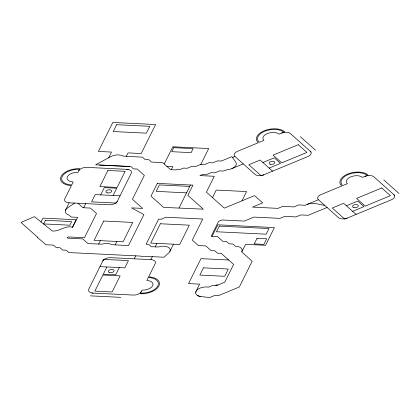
<?xml version="1.0" encoding="UTF-8"?>
<svg xmlns="http://www.w3.org/2000/svg" width="420" height="420" viewBox="0 0 420 420"><rect width="100%" height="100%" fill="white"/><g stroke="black" fill="none" stroke-linecap="round" stroke-linejoin="round"><path stroke-width="0.63" d="M117.222 201.453A6.526 3.533 -9 0 1 109.211 204.771L69.184 202.808L65.578 210.058A8.699 4.715 -9 0 0 68.523 214.788L71.311 217.04L77.637 217.35L72.707 227.257C65.321 225.047 59.483 231.735 52.358 231.032L34.451 216.657L21 222.422L37.543 237.169L37.233 237.295L46.058 244.76L53.513 245.128L56.159 247.485L59.882 247.669L62.527 250.026L66.255 250.204L68.896 252.562L140.165 256.058L143.703 256.809L147.893 256.442L164.015 257.224L168.703 252.95A8.699 4.715 -9 0 0 169.816 251.575L170.032 251.102A8.699 4.715 -9 0 0 167.16 246.797A8.699 4.715 -9 0 0 158.408 246.986L151.358 246.703L148.759 244.351L146.123 244.22L158.634 219.093L161.233 219.224L166.042 217.229L202.776 219.03L192.281 240.119L198.366 245.543L205.821 245.91L211.108 250.625L214.835 250.808L217.476 253.166L221.203 253.349L233.625 264.422L224.794 282.161L216.631 285.542L212.903 285.364L208.583 287.149L207.553 287.028A8.699 4.715 -9 0 0 196.009 291.338L195.667 293.013M195.899 291.596L199.595 284.135L188.548 283.594L200.975 258.631L228.653 259.985M41.045 221.949L42.956 218.117L76.078 219.739L72.345 227.241M83.69 207.748L85.748 203.621M108.675 157.757L111.499 152.077L98.39 151.436L112.817 122.441L155.605 124.541L141.172 153.531L128.063 152.891L126.326 156.382M100.706 194.864L104.317 187.619L116.739 188.228L113.127 195.473M98.59 244.12L100.317 240.65M115.154 244.928L116.881 241.463M106.89 266.968L103.283 274.213L115.705 274.822L119.311 267.577M164.246 164.005L172.814 146.79L208.698 148.549L200.765 164.483M171.297 169.722L172.856 166.593L166.814 166.294M134.274 258.82L135.76 255.843M155.185 246.892L156.928 243.39M102.795 260.988A6.526 3.533 -9 0 1 110.812 257.67L150.838 259.634L152.318 256.651M179.02 207.968L190.444 185.015M169.88 251.454L173.486 244.204M212.489 197.594L216.232 190.071L246.593 191.562L241.988 200.818M212.079 236.318L217.812 224.805L274.402 227.577L265.582 245.296L245.569 244.314L241.878 251.706M215.875 285.506L216.153 284.949L217.865 285.033M65.557 210.1L65.825 209.627A8.699 4.715 -9 0 1 67.636 207.863L74.618 203.075M232.486 157.479L234.927 156.471A6.526 3.533 -9 0 1 237.478 151.342L258.258 142.737A15.225 8.248 -9 0 1 264.212 130.778A15.225 8.248 -9 0 1 284.702 131.78L279.038 134.132A8.699 4.715 -9 0 0 267.325 133.555A8.699 4.715 -9 0 0 263.923 140.39L259.266 142.317A14.065 7.618 -9 0 1 264.763 131.271A14.065 7.618 -9 0 1 283.7 132.2M231.903 168.572L243.238 163.874M262.915 162.509L274.25 157.815L280.481 163.37L269.147 168.063M307.072 204.43L318.407 199.736A6.526 3.533 -9 0 1 320.954 194.612L341.738 186.002A15.225 8.248 -9 0 1 347.687 174.048A15.225 8.248 -9 0 1 368.183 175.051L362.518 177.398A8.699 4.715 -9 0 0 350.805 176.825A8.699 4.715 -9 0 0 347.403 183.656L342.741 185.588A14.065 7.618 -9 0 1 348.243 174.541A14.065 7.618 -9 0 1 367.175 175.466M327.096 207.485L308.254 215.292L300.799 214.924L295.99 216.919L284.812 216.368L280.004 218.363L253.916 217.082L244.298 221.067L221.939 219.97L218.584 221.361L211.16 236.271L217.492 236.581L222.779 241.295L226.506 241.479L229.147 243.836L232.874 244.02L235.436 246.304C238.455 245.973 243.962 248.115 241.752 251.932L252.184 261.23L239.363 286.976L218.678 295.544L214.951 295.36L209.654 297.56L200.981 296.552C198.807 296.305 195.815 295.334 195.641 292.756M346.39 205.774L357.725 201.08L363.956 206.635L352.622 211.334M99.267 165.097L129.633 166.583M128.226 169.402L86.825 167.375A6.526 3.533 -9 0 0 78.808 170.693M189.751 186.412L159.385 184.921L156.177 191.363L186.543 192.853M120.031 195.815L95.188 194.597L91.581 201.841L116.424 203.059L131.255 173.266A6.526 3.533 -9 0 0 126.851 169.334M99.992 266.627L124.835 267.845L128.441 260.6L103.598 259.382L88.767 289.175A6.526 3.533 -9 0 0 93.172 293.108M91.791 293.039L133.198 295.066A6.526 3.533 -9 0 0 141.215 291.748M90.389 295.858L120.755 297.344M200.634 296.499L200.251 296.441M324.781 205.422L315.499 203.532A8.699 4.715 -9 0 0 307.372 204.309L305.445 205.254L298.751 204.928L293.942 206.918L282.76 206.372L277.951 208.362L252.546 207.118L262.7 202.844L254.51 195.631L224.317 208.136L206.399 192.16L214.3 176.284L199.925 175.581L202.597 174.473L206.325 174.657L211.134 172.662L214.862 172.846L219.665 170.856L223.393 171.04L227.299 169.664A8.699 4.715 -9 0 0 231.41 168.761L232.16 168.462A8.699 4.715 -9 0 0 235.872 162.377L231.914 156.66L221.345 161.038L217.618 160.855L212.809 162.845L209.081 162.666L204.272 164.656L200.55 164.472L195.741 166.467L192.014 166.283L187.204 168.273L183.477 168.089L180.227 169.439L175.303 169.906L170.62 169.691L162.692 162.619L151.51 162.067L148.869 159.71L145.142 159.532L142.496 157.174L122.987 156.061A8.699 4.715 -9 0 0 110.885 156.566L95.65 164.777L130.825 166.499L133.471 168.856L137.198 169.04L144.328 175.397L132.426 199.316L142.622 208.409L131.528 207.869L143.908 214.589L128.483 245.584L111.877 244.681A8.699 4.715 -9 0 0 102.029 244.167L88.022 243.6L82.735 238.886L67.83 238.156L67.095 237.5L68.428 236.948L84.462 237.736L96.521 213.507L90.436 208.078L82.982 207.716L77.963 203.238M199.889 296.368L199.526 296.289M198.875 296.1L199.18 296.189M198.524 295.969L198.209 295.848M197.662 295.58L197.925 295.706M383.764 179.897L399 193.478M394.59 195.305L373.816 176.783A6.526 3.533 -9 0 0 365.032 176.353M300.29 136.631L315.52 150.213M311.115 152.035L290.341 133.518A6.526 3.533 -9 0 0 281.558 133.088M356.087 214.415L343.623 203.306L332.288 208L344.752 219.114L391.351 199.81A6.526 3.533 -9 0 0 393.902 194.686M318.407 199.736L338.489 217.639A6.526 3.533 -9 0 0 347.272 218.069M272.606 171.15L260.143 160.036L248.808 164.734L261.272 175.844L307.87 156.544A6.526 3.533 -9 0 0 310.422 151.421M234.927 156.471L255.008 174.368A6.526 3.533 -9 0 0 263.791 174.799M140.532 293.118A14.065 7.618 -9 0 0 157.804 285.962A14.065 7.618 -9 0 0 148.307 277.494L146.827 280.471A8.699 4.715 -9 0 1 152.702 285.71A8.699 4.715 -9 0 1 142.013 290.136L140.212 293.758A15.225 8.248 -9 0 0 158.912 286.015A15.225 8.248 -9 0 0 148.628 276.848L155.243 263.56A6.526 3.533 -9 0 0 150.838 259.634M79.49 169.323A14.065 7.618 -9 0 0 62.213 176.479A14.065 7.618 -9 0 0 71.715 184.947L73.195 181.965A8.699 4.715 -9 0 1 67.321 176.731A8.699 4.715 -9 0 1 78.005 172.305L79.811 168.677A15.225 8.248 -9 0 0 61.11 176.426A15.225 8.248 -9 0 0 71.389 185.593L64.78 198.881A6.526 3.533 -9 0 0 69.184 202.808M45.402 220.3L43.596 223.923L69.82 225.209L71.626 221.587L45.402 220.3M116.65 124.693L113.242 131.539L146.365 133.161L149.772 126.315L116.65 124.693M107.903 170.468L99.886 186.575L117.138 187.42L125.155 171.313L107.903 170.468M103.724 221.02L94.106 240.345L123.092 241.768L132.71 222.437L103.724 221.02M102.884 275.021L94.862 291.123L112.119 291.974L120.136 275.867L102.884 275.021M173.796 147.661L171.791 151.688L191.111 152.639L193.116 148.612L173.796 147.661M157.316 183.393L150.98 196.13L163.611 207.391L203.327 209.16L187.84 195.353L192.927 185.136L157.316 183.393M160.335 223.76L150.717 243.085L179.697 244.508L189.32 225.178L160.335 223.76M219.282 226.112L216.473 231.751L266.159 234.187L268.968 228.548L219.282 226.112M203.469 267.829L199.862 275.074L224.705 276.292L228.312 269.047L203.469 267.829M257.056 238.277L254.252 243.915L263.912 244.388L266.716 238.749L257.056 238.277M298.268 144.701L273.084 155.132L281.741 162.845L306.925 152.413L298.268 144.701M381.749 187.966L356.559 198.398L365.216 206.115L390.406 195.683L381.749 187.966M109.809 272.591A2.898 1.57 -9 0 0 114.093 270.716A2.898 1.57 -9 0 0 109.751 269.855A2.898 1.57 -9 0 0 109.809 272.591M270.538 164.372A2.898 1.57 -9 0 0 274.822 162.493A2.898 1.57 -9 0 0 270.48 161.632A2.898 1.57 -9 0 0 270.538 164.372M354.018 207.638A2.898 1.57 -9 0 0 358.302 205.763A2.898 1.57 -9 0 0 353.96 204.902A2.898 1.57 -9 0 0 354.018 207.638M107.394 192.922A2.898 1.57 -9 0 0 111.678 191.047A2.898 1.57 -9 0 0 107.336 190.186A2.898 1.57 -9 0 0 107.394 192.922"/></g></svg>
